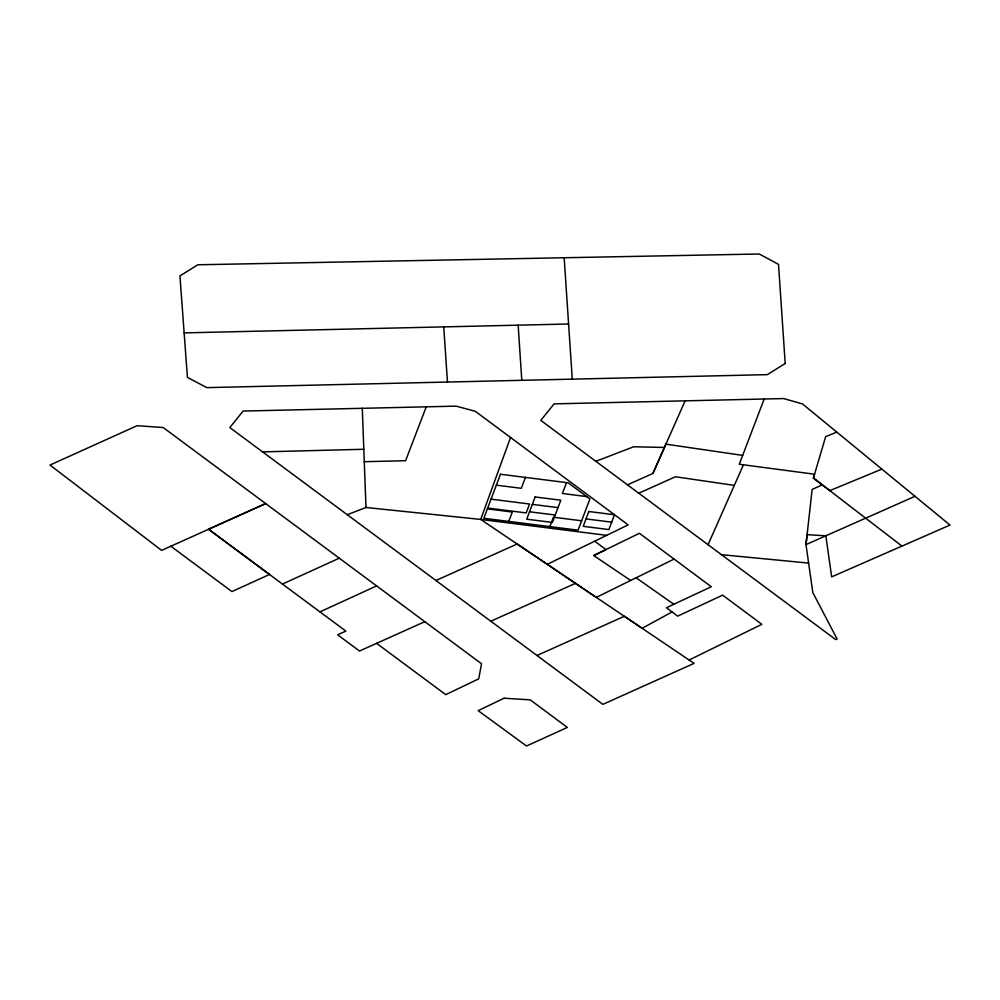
<?xml version="1.0" encoding="UTF-8"?>
<svg xmlns="http://www.w3.org/2000/svg" width="1000" height="1000" viewBox="0 0 1000 1000"><rect width="100%" height="100%" fill="white"/><g stroke="black" fill="none" stroke-linecap="round" stroke-linejoin="round"><path stroke-width="1.5" d="M510.55 437.5L480.7 519.425L365.988 507.488L347.25 514.712M508.762 521.413L512.325 512.025L487.362 508.875M525.45 477.413L521.312 488.312L496.35 485.163M549.837 526.6L553.4 517.212L581.638 520.788M566.525 482.6L562.388 493.5L586.7 496.575M764.175 399.025L739.275 464.25L814.525 474.225L813.413 478.05L829.812 490.637L881.875 469.125L950 525.062L831.663 576.862L825.837 535.812L914.987 496.312M426.25 406.825L405.588 460.725L364.263 461.7M627.487 484.837L652.925 473.462L665.913 444.15L742.65 455.387M652.925 473.462L685.113 400.85M708.05 544.712L743.438 464.8M672.038 611.95L642.15 628.3L480.7 519.425L606.688 535.337L628.138 524.888L475.238 411.25L456.138 406.138L243.125 411.062L229.825 427.575L602.863 704.362L694.1 663.363L624.312 616.287L537 655.487M674.112 559.075L596.287 597.4L517.163 543.987L435.925 580.5M689.137 660.013L761.862 624.325L722.625 595.138L677.675 616.15L666.388 607.737L711.312 586.737L639.4 533.288L593.75 555.562L630.662 580.462M593.75 555.562L605.95 549.587L594.688 541.2M547.263 564.338L606.688 535.337M319.95 611.888L376.625 585.9M282.45 584.05L339.288 558.188M901.938 546.075L822.3 484.85L812.15 489.425L805.987 544.612L812.825 592.575L837.125 639.062L835.675 639.562L540.788 420.387L554.1 403.875L783.688 398.562L802.525 403.95L881.875 469.125M170.85 546.225L231.938 591.587L269.513 574.475L208.562 529.25L265.688 503.562L161.625 550.388L50 465.037L137.125 425.688L163.212 427.537L481.55 663.775L478.688 678.85L445.763 694.65L376.587 643.337M638.763 493.225L675.45 476.763L734.325 485.387M424.837 621.663L359.487 651.025L337.675 634.825L345.85 631.087L208.562 529.25M490.8 621.213L575.513 583.337M836.838 432.125L825.65 436.65L813.413 478.05L822.3 484.85M595.837 461.312L633.638 446.788L664.463 447.45M262.587 451.887L363.8 449.275M184.137 332.887L568.6 324M721.45 554.675L808.625 563.088M491.05 499.15L529.562 504.025L526.188 512.913L487.675 508.05M532.337 504.375L558.013 507.612M529.538 511.788L555.2 515.025M586.013 518.925L611.688 522.163M636.125 577.788L673.812 604.263M443.75 326.9L447.463 382.05M564.175 257.75L572.275 379.162M518.162 325.175L521.8 380.325M362.287 408.312L365.988 507.488M807.1 534.65L805.987 544.612L825.837 535.812L807.1 534.65M500.487 474.25L483.8 518.263L578.075 530.175L589.913 498.963L568.175 482.812L500.487 474.25M535.15 496.962L526.725 519.2L552.4 522.438L560.825 500.2L535.15 496.962M588.825 511.512L583.2 526.337L608.875 529.575L614.5 514.75L588.825 511.512M785.2 363.488L767.362 374.637L206.775 387.625L187.425 377.362L179.938 275.912L197.825 264.775L759.262 254L778.512 264.35L785.2 363.488M504.075 698.225L478.162 710.65L526.525 746L567.362 727.438L530.237 699.862L504.075 698.225"/></g></svg>
